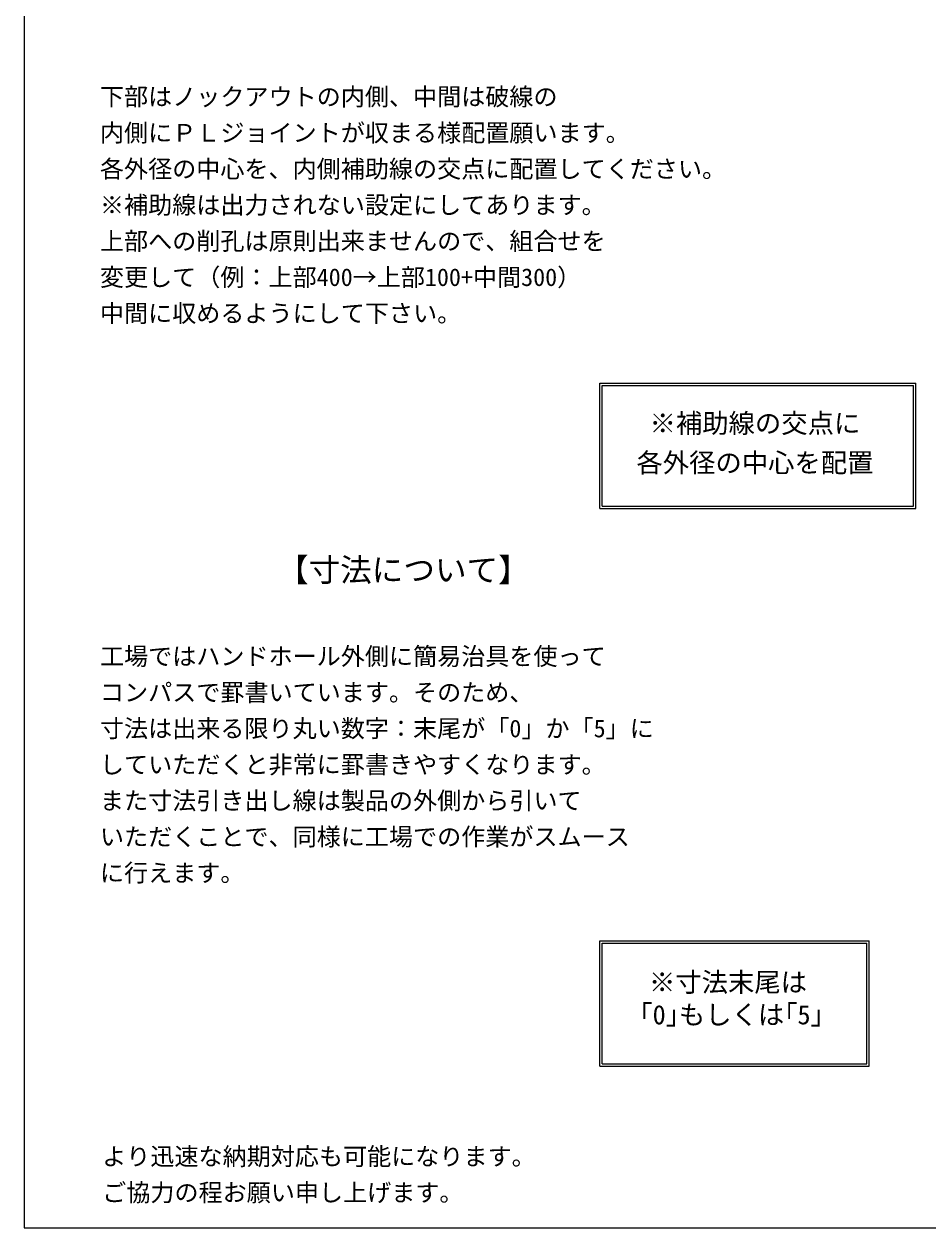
# Model space of a CAD drawing. Units: millimetres, scale not verified. Extents: x -4890 to 18490, y -2286 to 2286.
# Drawn here: x -4890 to -2944, y -1989 to 605 of the extents above; entities that cross this region are included whole.
import ezdxf
from ezdxf.enums import TextEntityAlignment as Align

# ---------------------------------------------------------------- set-up
doc = ezdxf.new("R2010")
doc.units = ezdxf.units.MM
doc.header["$LTSCALE"] = 10
for name, color, linetype, lineweight in [('0-2_waku', 7, 'Continuous', 18), ('0-8_uchigawa', 6, 'Continuous', 18), ('0-D_文字１', 7, 'Continuous', 18)]:
    doc.layers.add(name, color=color, linetype=linetype, lineweight=lineweight)
doc.styles.add('ＭＳ ゴシック', font='')
doc.styles.get('ＭＳ ゴシック').set_extended_font_data('MS Gothic')

msp = doc.modelspace()

# ---------------------------------------------------------------- linework, layer by layer
at = {"layer": '0-2_waku'}
for p, q in [((-4890, 2286.24), (-4890, -1988.76)), ((-4890, -1988.76), (-1830, -1988.76)), ((-4890, -1988.76), (-1830, -1988.76)), ((-4890, -1988.76), (-1830, -1988.76)), ((-4890, -1988.76), (-1830, -1988.76))]:
    msp.add_line(p, q, dxfattribs=at)
at = {"layer": '0-8_uchigawa'}
for p, q in [((-3650.47, -439.25), (-3650.47, -169.25)), ((-3650.47, -169.25), (-2970.47, -169.25)), ((-3645.47, -434.25), (-3645.47, -174.25)), ((-3645.47, -174.25), (-2975.47, -174.25)), ((-2975.47, -434.25), (-2975.47, -174.25)), ((-2970.47, -439.25), (-2970.47, -169.25)), ((-3650.47, -439.25), (-2970.47, -439.25)), ((-3645.47, -434.25), (-2975.47, -434.25)), ((-3650.47, -1370.47), (-3070.47, -1370.47)), ((-3650.47, -1640.47), (-3650.47, -1370.47)), ((-3070.47, -1640.47), (-3070.47, -1370.47)), ((-3645.47, -1375.47), (-3075.47, -1375.47)), ((-3645.47, -1635.47), (-3645.47, -1375.47)), ((-3075.47, -1635.47), (-3075.47, -1375.47)), ((-3650.47, -1640.47), (-3070.47, -1640.47)), ((-3645.47, -1635.47), (-3075.47, -1635.47))]:
    msp.add_line(p, q, dxfattribs=at)

# ---------------------------------------------------------------- texts
at = {"layer": '0-D_文字１', "style": 'ＭＳ ゴシック'}
for s, height, p in [('下部はノックアウトの内側、中間は破線の', 38.01, (-4726.7, 417.71)), ('内側にＰＬジョイントが収まる様配置願います。', 38.01, (-4726.7, 339.95)), ('各外径の中心を、内側補助線の交点に配置してください。', 38.01, (-4726.7, 262.19)), ('※補助線は出力されない設定にしてあります。', 38.01, (-4726.7, 184.43)), ('上部への削孔は原則出来ませんので、組合せを', 38.01, (-4726.7, 106.67)), ('変更して（例：上部400→上部100+中間300）', 38.01, (-4726.7, 28.91)), ('中間に収めるようにして下さい。', 38.01, (-4726.7, -48.85)), (' ※補助線の交点に', 41.57, (-3571.78, -288.55)), ('各外径の中心を配置', 41.57, (-3571.78, -373.6)), ('【寸法について】', 49.88, (-4345.66, -611.09)), ('工場ではハンドホール外側に簡易治具を使って', 38.01, (-4726.7, -787.72)), ('コンパスで罫書いています。そのため、', 38.01, (-4726.7, -865.48)), ('寸法は出来る限り丸い数字：末尾が「0」か「5」に', 38.01, (-4726.7, -943.24)), ('していただくと非常に罫書きやすくなります。', 38.01, (-4726.7, -1021)), ('また寸法引き出し線は製品の外側から引いて', 38.01, (-4726.7, -1098.76)), ('いただくことで、同様に工場での作業がスムース', 38.01, (-4726.7, -1176.52)), ('に行えます。', 38.01, (-4726.7, -1254.28)), ('※寸法末尾は', 41.57, (-3544.72, -1492.6)), ('「0｣もしくは｢5｣', 41.57, (-3593.66, -1562.69)), ('より迅速な納期対応も可能になります。\u3000', 38.01, (-4721.86, -1865.18)), ('ご協力の程お願い申し上げます。', 38.01, (-4721.86, -1942.94))]:
    msp.add_text(s, height=height, dxfattribs=at).set_placement(p, align=Align.BOTTOM_LEFT)

doc.saveas('drawing.dxf')
